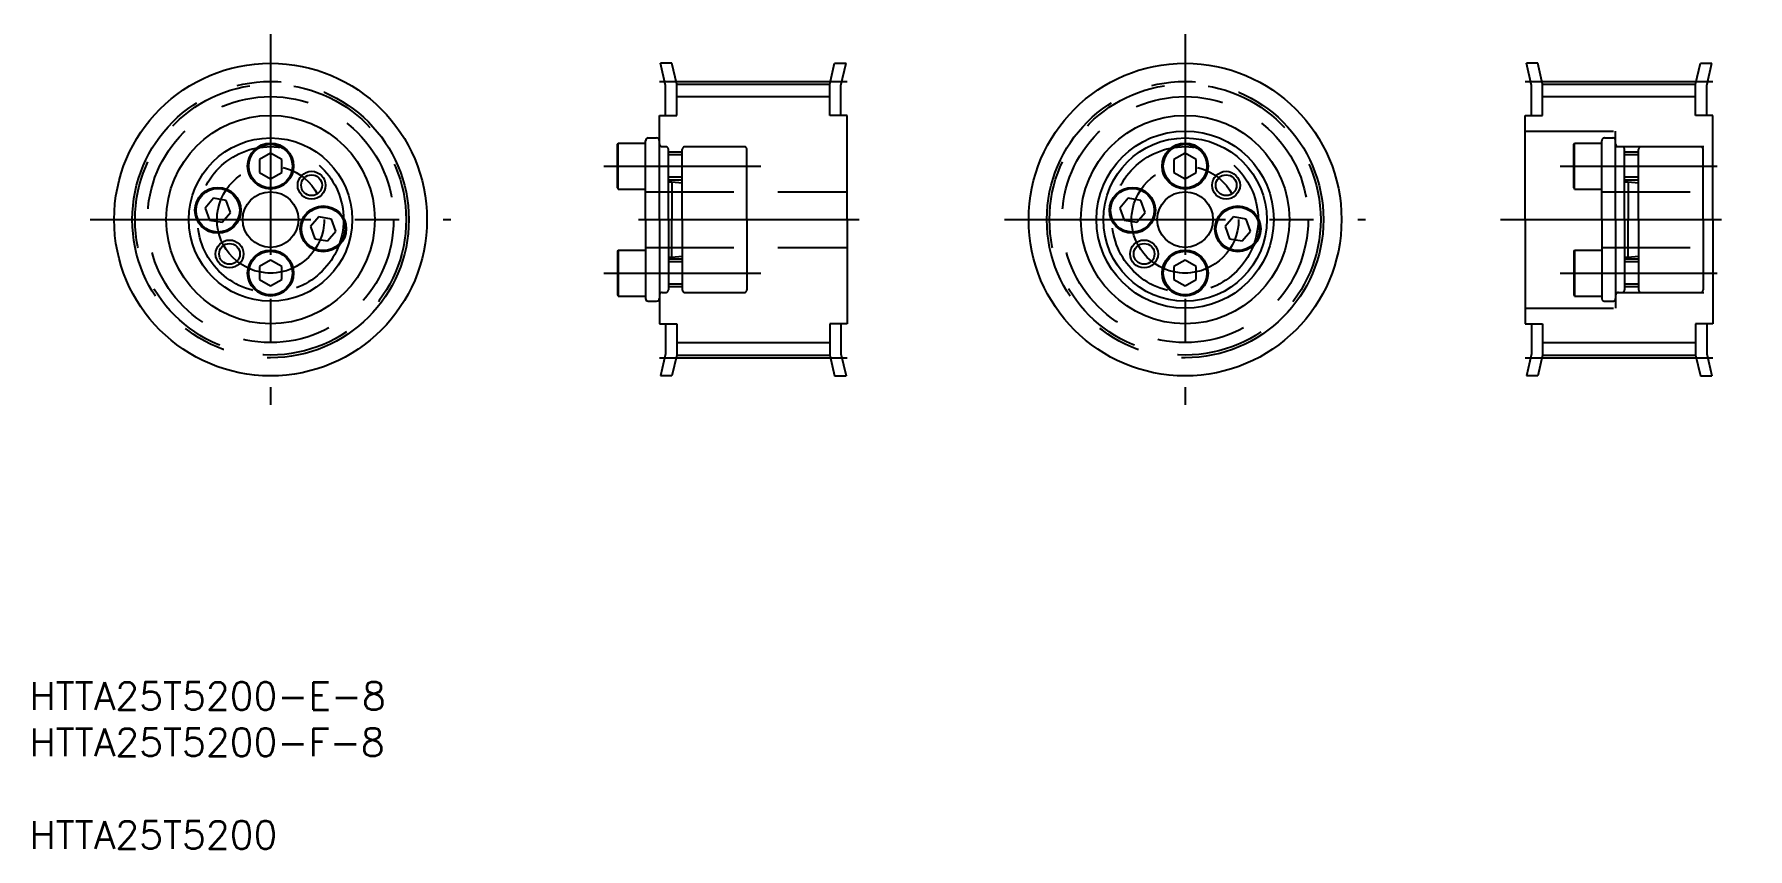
# Model space of a CAD drawing. Extents: x 16 to 262, y 12 to 129.
import ezdxf

# ---------------------------------------------------------------- set-up
doc = ezdxf.new("R2010")
doc.units = 0
doc.header["$PDMODE"] = 1
doc.linetypes.add('CENTER', pattern=[50.8, 31.75, -6.35, 6.35, -6.35])
doc.linetypes.add('DASHED', pattern=[19.05, 12.7, -6.35])
doc.layers.get('0').update_dxf_attribs({"linetype": 'CONTINUOUS'})
doc.layers.add('CENTER', color=1, linetype='CENTER')
doc.styles.add('MISUMI', font='txt.shx')

# ---------------------------------------------------------------- blocks, each defined once
blk = doc.blocks.new('*U5')
at = {"color": 7, "linetype": 'CONTINUOUS', "style": 'MISUMI'}
for s, p in [('HTTA25T5200-E-8', (15.05, 31.56)), ('HTTA25T5200-F-8', (15.05, 24.9)), ('HTTA25T5200', (15.05, 11.56))]:
    blk.add_text(s, height=4, dxfattribs=at).set_placement(p)

msp = doc.modelspace()

# ---------------------------------------------------------------- linework, layer by layer
at = {"color": 7, "linetype": 'CONTINUOUS'}
for p, q in [((106.56, 121.46), (105.81, 124.64)), ((107.46, 124.64), (105.81, 124.64)), ((108.16, 121.64), (107.46, 124.64)), ((130.16, 121.64), (130.86, 124.64)), ((130.86, 124.64), (132.51, 124.64)), ((131.76, 121.46), (132.51, 124.64)), ((231.12, 121.46), (230.38, 124.64)), ((232.02, 124.64), (230.38, 124.64)), ((232.72, 121.64), (232.02, 124.64)), ((254.72, 121.64), (255.43, 124.64)), ((255.43, 124.64), (257.07, 124.64)), ((256.32, 121.46), (257.07, 124.64)), ((106.56, 117.14), (106.56, 121.46)), ((108.16, 117.14), (108.16, 121.64)), ((108.16, 121.64), (130.16, 121.64)), ((130.16, 117.14), (130.16, 121.64)), ((131.76, 117.14), (131.76, 121.46)), ((231.12, 117.14), (231.12, 121.46)), ((232.72, 117.14), (232.72, 121.64)), ((232.72, 121.64), (254.72, 121.64)), ((254.72, 117.14), (254.72, 121.64)), ((256.32, 117.14), (256.32, 121.46)), ((105.66, 102.14), (105.66, 117.14)), ((105.66, 117.14), (108.16, 117.14)), ((132.66, 117.14), (130.16, 117.14)), ((132.66, 102.14), (132.66, 117.14)), ((230.22, 102.14), (230.22, 117.14)), ((230.22, 117.14), (232.72, 117.14)), ((257.22, 117.14), (254.72, 117.14)), ((257.22, 102.14), (257.22, 117.14)), ((103.66, 102.14), (103.66, 113.49)), ((104.06, 113.89), (105.26, 113.89)), ((105.66, 102.14), (105.66, 113.49)), ((49.73, 111.69), (48.13, 110.77)), ((51.33, 110.77), (49.73, 111.69)), ((99.66, 112.98), (99.75, 113.14)), ((99.66, 106.71), (99.66, 112.98)), ((99.75, 106.54), (99.75, 113.14)), ((99.75, 113.14), (103.66, 113.14)), ((103.66, 106.54), (103.66, 113.14)), ((103.66, 107.84), (103.66, 111.84)), ((181.29, 111.69), (179.69, 110.77)), ((182.89, 110.77), (181.29, 111.69)), ((48.13, 110.77), (48.13, 108.92)), ((48.13, 108.92), (49.73, 108)), ((49.73, 108), (51.33, 108.92)), ((51.33, 108.92), (51.33, 110.77)), ((179.69, 110.77), (179.69, 108.92)), ((179.69, 108.92), (181.29, 108)), ((181.29, 108), (182.89, 108.92)), ((182.89, 108.92), (182.89, 110.77)), ((99.66, 106.71), (99.75, 106.54)), ((99.75, 106.54), (103.66, 106.54)), ((103.66, 107.82), (103.66, 107.82)), ((41.51, 105.22), (40.33, 103.8)), ((40.33, 103.8), (40.96, 102.07)), ((43.33, 104.9), (41.51, 105.22)), ((43.96, 103.16), (43.33, 104.9)), ((103.66, 104.98), (103.66, 104.98)), ((173.08, 105.22), (171.89, 103.8)), ((171.89, 103.8), (172.52, 102.07)), ((174.9, 104.9), (173.08, 105.22)), ((175.53, 103.16), (174.9, 104.9)), ((40.96, 102.07), (42.78, 101.75)), ((42.78, 101.75), (43.96, 103.16)), ((56.68, 102.54), (55.49, 101.13)), ((55.49, 101.13), (56.12, 99.39)), ((58.5, 102.22), (56.68, 102.54)), ((59.13, 100.49), (58.5, 102.22)), ((103.66, 102.14), (103.66, 90.79)), ((105.66, 102.14), (105.66, 90.79)), ((105.66, 102.14), (105.66, 87.14)), ((132.66, 102.14), (132.66, 87.14)), ((172.52, 102.07), (174.34, 101.75)), ((174.34, 101.75), (175.53, 103.16)), ((188.24, 102.54), (187.06, 101.13)), ((187.06, 101.13), (187.69, 99.39)), ((190.06, 102.22), (188.24, 102.54)), ((190.69, 100.49), (190.06, 102.22)), ((230.22, 102.14), (230.22, 87.14)), ((257.22, 102.14), (257.22, 87.14)), ((56.12, 99.39), (57.94, 99.07)), ((57.94, 99.07), (59.13, 100.49)), ((187.69, 99.39), (189.51, 99.07)), ((189.51, 99.07), (190.69, 100.49)), ((49.73, 96.29), (48.13, 95.37)), ((51.33, 95.37), (49.73, 96.29)), ((99.66, 97.58), (99.75, 97.74)), ((99.66, 97.58), (99.66, 91.31)), ((99.75, 97.74), (99.75, 91.14)), ((99.75, 97.74), (103.66, 97.74)), ((103.66, 97.74), (103.66, 91.14)), ((103.66, 96.44), (103.66, 92.44)), ((181.29, 96.29), (179.69, 95.37)), ((182.89, 95.37), (181.29, 96.29)), ((48.13, 95.37), (48.13, 93.52)), ((51.33, 93.52), (51.33, 95.37)), ((179.69, 95.37), (179.69, 93.52)), ((182.89, 93.52), (182.89, 95.37)), ((48.13, 93.52), (49.73, 92.6)), ((49.73, 92.6), (51.33, 93.52)), ((99.66, 91.31), (99.75, 91.14)), ((179.69, 93.52), (181.29, 92.6)), ((181.29, 92.6), (182.89, 93.52)), ((99.75, 91.14), (103.66, 91.14)), ((104.06, 90.39), (105.26, 90.39)), ((105.66, 87.14), (108.16, 87.14)), ((106.56, 87.14), (106.56, 82.83)), ((108.16, 87.14), (108.16, 82.64)), ((130.16, 87.14), (130.16, 82.64)), ((132.66, 87.14), (130.16, 87.14)), ((131.76, 87.14), (131.76, 82.83)), ((230.22, 87.14), (232.72, 87.14)), ((231.12, 87.14), (231.12, 82.83)), ((232.72, 87.14), (232.72, 82.64)), ((254.72, 87.14), (254.72, 82.64)), ((257.22, 87.14), (254.72, 87.14)), ((256.32, 87.14), (256.32, 82.83)), ((106.56, 82.83), (105.81, 79.64)), ((108.16, 82.64), (107.46, 79.64)), ((108.16, 82.64), (130.16, 82.64)), ((130.16, 82.64), (130.86, 79.64)), ((131.76, 82.83), (132.51, 79.64)), ((231.12, 82.83), (230.38, 79.64)), ((232.72, 82.64), (232.02, 79.64)), ((232.72, 82.64), (254.72, 82.64)), ((254.72, 82.64), (255.43, 79.64)), ((256.32, 82.83), (257.07, 79.64)), ((107.46, 79.64), (105.81, 79.64)), ((130.86, 79.64), (132.51, 79.64)), ((232.02, 79.64), (230.38, 79.64)), ((255.43, 79.64), (257.07, 79.64))]:
    msp.add_line(p, q, dxfattribs=at)
at = {"color": 3, "linetype": 'CONTINUOUS'}
for p, q in [((108.16, 119.84), (130.16, 119.84)), ((232.72, 119.84), (254.72, 119.84)), ((108.16, 84.44), (130.16, 84.44)), ((232.72, 84.44), (254.72, 84.44))]:
    msp.add_line(p, q, dxfattribs=at)
at = {"color": 3, "linetype": 'DASHED'}
for p, q in [((230.22, 114.89), (243.22, 114.89)), ((241.22, 102.14), (241.22, 113.49)), ((241.62, 113.89), (242.82, 113.89)), ((243.22, 112.64), (243.22, 114.89)), ((243.22, 102.14), (243.22, 113.49)), ((106.07, 112.64), (106.56, 112.64)), ((106.96, 102.14), (106.96, 112.24)), ((108.96, 111.84), (106.96, 111.84)), ((108.96, 111.44), (106.96, 111.44)), ((108.96, 102.14), (108.96, 112.24)), ((109.36, 112.64), (117.86, 112.64)), ((118.26, 102.14), (118.26, 112.24)), ((237.22, 112.98), (237.32, 113.14)), ((237.22, 106.71), (237.22, 112.98)), ((237.32, 106.54), (237.32, 113.14)), ((237.32, 113.14), (241.22, 113.14)), ((241.22, 106.54), (241.22, 113.14)), ((241.22, 107.84), (241.22, 111.84)), ((243.22, 112.64), (257.22, 112.64)), ((243.63, 112.64), (244.12, 112.64)), ((244.52, 102.14), (244.52, 112.24)), ((246.52, 111.84), (244.52, 111.84)), ((246.52, 111.44), (244.52, 111.44)), ((246.52, 102.14), (246.52, 112.24)), ((246.92, 112.64), (255.42, 112.64)), ((255.82, 102.14), (255.82, 112.24)), ((103.66, 106.14), (132.66, 106.14)), ((108.96, 108.24), (106.96, 108.24)), ((108.96, 107.84), (106.96, 107.84)), ((106.96, 107.57), (107.46, 107.57)), ((107.46, 107.57), (107.46, 102.14)), ((107.46, 107.57), (108.96, 107.42)), ((237.22, 106.71), (237.32, 106.54)), ((237.32, 106.54), (241.22, 106.54)), ((241.22, 107.82), (241.22, 107.82)), ((241.22, 106.14), (255.82, 106.14)), ((246.52, 108.24), (244.52, 108.24)), ((246.52, 107.84), (244.52, 107.84)), ((244.52, 107.57), (245.02, 107.57)), ((245.02, 107.57), (245.02, 102.14)), ((245.02, 107.57), (246.52, 107.42)), ((241.22, 104.98), (241.22, 104.98)), ((106.96, 102.14), (106.96, 92.04)), ((107.46, 96.71), (107.46, 102.14)), ((108.96, 102.14), (108.96, 92.04)), ((118.26, 102.14), (118.26, 92.04)), ((241.22, 102.14), (241.22, 90.79)), ((243.22, 102.14), (243.22, 90.79)), ((244.52, 102.14), (244.52, 92.04)), ((245.02, 96.71), (245.02, 102.14)), ((246.52, 102.14), (246.52, 92.04)), ((255.82, 102.14), (255.82, 92.04)), ((103.66, 98.14), (132.66, 98.14)), ((106.96, 96.71), (107.46, 96.71)), ((108.96, 96.44), (106.96, 96.44)), ((107.46, 96.71), (108.96, 96.86)), ((237.22, 97.58), (237.32, 97.74)), ((237.22, 97.58), (237.22, 91.31)), ((237.32, 97.74), (237.32, 91.14)), ((237.32, 97.74), (241.22, 97.74)), ((241.22, 98.14), (255.82, 98.14)), ((241.22, 97.74), (241.22, 91.14)), ((241.22, 96.44), (241.22, 92.44)), ((244.52, 96.71), (245.02, 96.71)), ((246.52, 96.44), (244.52, 96.44)), ((245.02, 96.71), (246.52, 96.86)), ((108.96, 96.04), (106.96, 96.04)), ((246.52, 96.04), (244.52, 96.04)), ((106.07, 91.64), (106.56, 91.64)), ((108.96, 92.84), (106.96, 92.84)), ((108.96, 92.44), (106.96, 92.44)), ((109.36, 91.64), (117.86, 91.64)), ((237.22, 91.31), (237.32, 91.14)), ((243.22, 91.64), (243.22, 89.39)), ((243.22, 91.64), (257.22, 91.64)), ((243.63, 91.64), (244.12, 91.64)), ((246.52, 92.84), (244.52, 92.84)), ((246.52, 92.44), (244.52, 92.44)), ((246.92, 91.64), (255.42, 91.64)), ((230.22, 89.39), (243.22, 89.39)), ((237.32, 91.14), (241.22, 91.14)), ((241.62, 90.39), (242.82, 90.39))]:
    msp.add_line(p, q, dxfattribs=at)
at = {"color": 7, "linetype": 'CONTINUOUS'}
for centre, radius in [((49.73, 102.14), 22.5), ((181.29, 102.14), 22.5), ((49.73, 102.14), 15), ((181.29, 102.14), 15), ((49.73, 102.14), 11.75), ((181.29, 102.14), 12.75), ((181.29, 102.14), 11.75), ((49.73, 109.84), 3.3), ((49.73, 109.84), 3.14), ((181.29, 109.84), 3.3), ((181.29, 109.84), 3.14), ((55.63, 107.09), 1.5), ((187.19, 107.09), 1.5), ((42.15, 103.48), 3.3), ((42.15, 103.48), 3.14), ((49.73, 102.14), 4), ((173.71, 103.48), 3.3), ((173.71, 103.48), 3.14), ((181.29, 102.14), 4), ((57.31, 100.81), 3.3), ((57.31, 100.81), 3.14), ((188.87, 100.81), 3.3), ((188.87, 100.81), 3.14), ((43.83, 97.2), 1.5), ((175.39, 97.2), 1.5), ((49.73, 94.44), 3.3), ((49.73, 94.44), 3.14), ((181.29, 94.44), 3.3), ((181.29, 94.44), 3.14)]:
    msp.add_circle(centre, radius, dxfattribs=at)
at = {"color": 3, "linetype": 'DASHED'}
for centre, radius in [((49.73, 102.14), 19.5), ((181.29, 102.14), 19.5), ((49.73, 102.14), 17.7), ((181.29, 102.14), 17.7), ((49.73, 102.14), 10.5), ((181.29, 102.14), 10.5)]:
    msp.add_circle(centre, radius, dxfattribs=at)
at = {"color": 3}
for centre in [(55.63, 107.09), (187.19, 107.09), (43.83, 97.2), (175.39, 97.2)]:
    msp.add_circle(centre, 2, dxfattribs=at)
at = {"color": 7, "linetype": 'CONTINUOUS'}
for centre, start, end in [((104.06, 113.49), 90, 180), ((105.26, 113.49), 0, 90), ((104.06, 90.79), 180, 270), ((105.26, 90.79), 270, 0)]:
    msp.add_arc(centre, 0.4, start, end, dxfattribs=at)
at = {"color": 3, "linetype": 'DASHED'}
for centre, radius, start, end in [((241.62, 113.49), 0.4, 90, 180), ((242.82, 113.49), 0.4, 0, 90), ((106.07, 113.05), 0.41, 180, 270), ((106.56, 112.24), 0.4, 0, 90), ((109.36, 112.24), 0.4, 90, 180), ((117.86, 112.24), 0.4, 0, 90), ((243.63, 113.05), 0.41, 180, 270), ((244.12, 112.24), 0.4, 0, 90), ((246.92, 112.24), 0.4, 90, 180), ((255.42, 112.24), 0.4, 0, 90), ((106.07, 91.23), 0.41, 90, 180), ((106.56, 92.04), 0.4, 270, 0), ((109.36, 92.04), 0.4, 180, 270), ((117.86, 92.04), 0.4, 270, 0), ((243.63, 91.23), 0.41, 90, 180), ((244.12, 92.04), 0.4, 270, 0), ((246.92, 92.04), 0.4, 180, 270), ((255.42, 92.04), 0.4, 270, 0), ((241.62, 90.79), 0.4, 180, 270), ((242.82, 90.79), 0.4, 270, 0)]:
    msp.add_arc(centre, radius, start, end, dxfattribs=at)
at = {"color": 7, "linetype": 'CONTINUOUS'}
for p in [(199.34, 126.85), (197.34, 124.35), (200.64, 121.65), (201.14, 121.65), (200.64, 113.05), (201.14, 113.05), (197.34, 110.35), (197.34, 106.6), (199.34, 107.85)]:
    msp.add_point(p, dxfattribs=at)
at = {"layer": 'CENTER', "color": 1, "linetype": 'CENTER'}
for p, q in [((49.73, 128.82), (49.73, 75.48)), ((181.29, 128.82), (181.29, 75.48)), ((105.66, 122.04), (132.66, 122.04)), ((230.22, 122.04), (257.22, 122.04)), ((97.66, 109.84), (120.26, 109.84)), ((235.22, 109.84), (257.82, 109.84)), ((23.76, 102.14), (75.68, 102.14)), ((102.66, 102.14), (135.66, 102.14)), ((155.33, 102.14), (207.25, 102.14)), ((226.68, 102.14), (262.22, 102.14)), ((97.66, 94.44), (120.26, 94.44)), ((235.22, 94.44), (257.82, 94.44)), ((105.66, 82.25), (132.66, 82.25)), ((230.22, 82.25), (257.22, 82.25))]:
    msp.add_line(p, q, dxfattribs=at)
for centre, radius in [((49.73, 102.14), 19.89), ((181.29, 102.14), 19.89), ((49.73, 102.14), 7.7), ((181.29, 102.14), 7.7)]:
    msp.add_circle(centre, radius, dxfattribs=at)

# ---------------------------------------------------------------- block references
at = {"color": 7, "linetype": 'CONTINUOUS'}
msp.add_blockref('*U5', (0, 0), dxfattribs=at)

doc.saveas('drawing.dxf')
